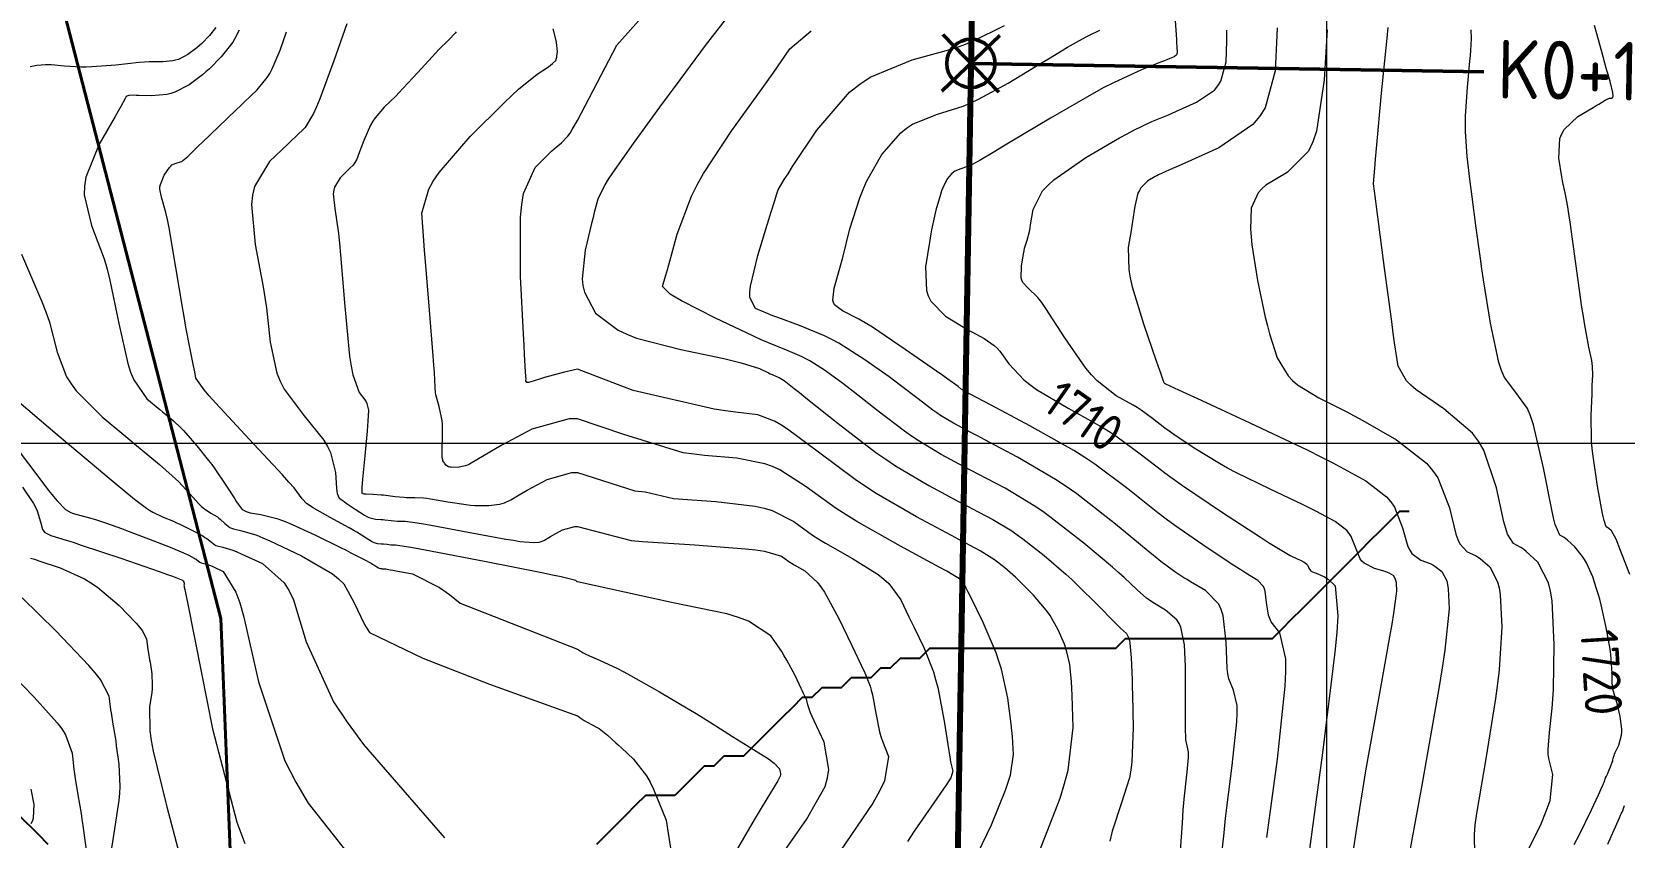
# Model space of a CAD drawing. Header units: millimetres. Extents: x 837475 to 838477, y 1189012 to 1191015.
# Drawn here: x 837944.3 to 838106.9, y 1190773.6 to 1190855.9 of the extents above; entities that cross this region are included whole.
import ezdxf

# ---------------------------------------------------------------- set-up
doc = ezdxf.new("R2010")
doc.units = ezdxf.units.MM
doc.header["$LTSCALE"] = 0.3
doc.linetypes.add('ACAD_ISO03W100', pattern=[30, 12, -18])
for name, color, linetype, lineweight in [('Abscisado 100m', 250, 'Continuous', 50), ('COORD', 253, 'Continuous', 20), ('CORREDORVIA', 94, 'Continuous', 40), ('DRENAJE', 5, 'Continuous', 25), ('VIA_Curvas', 250, 'Continuous', 80)]:
    doc.layers.add(name, color=color, linetype=linetype, lineweight=lineweight)
for name, color, linetype, lineweight, true_color in [('COTAS 10', 7, 'Continuous', 9, 0x6e3e2d), ('COTAS INT', 7, 'Continuous', 5, 0x9fa19f), ('Linea_Tendencia', 7, 'ACAD_ISO03W100', 30, 0xef3939)]:
    doc.layers.add(name, color=color, linetype=linetype, lineweight=lineweight, true_color=true_color)
doc.styles.get("Standard").update_dxf_attribs({"font": 'isocp2.shx', "bigfont": '@extfont2.shx'})

msp = doc.modelspace()

# ---------------------------------------------------------------- linework, layer by layer
at = {"layer": 'Abscisado 100m'}
for p, q in [((838037.22, 1190849.81, 1705.28), (838043.13, 1190855.52, 1705.28)), ((838037.32, 1190855.62, 1705.28), (838043.03, 1190849.71, 1705.28)), ((838040.17, 1190852.66, 1705.28), (838092.54, 1190851.79, 1705.28))]:
    msp.add_line(p, q, dxfattribs=at)
msp.add_circle((838040.17, 1190852.66, 1705.28), 2.47, dxfattribs=at)
at = {"layer": 'COORD'}
for p, q in [((838076.51, 1189013.87), (838076.51, 1191013.87)), ((837476.51, 1190813.87), (838476.51, 1190813.87))]:
    msp.add_line(p, q, dxfattribs=at)
at = {"layer": 'CORREDORVIA'}
msp.add_lwpolyline([(838157.03, 1190996.19), (838237.17, 1190821.34), (838237, 1190602.88), (838240.03, 1190437.2), (838223.54, 1190366.27), (838184.2, 1189898.28), (837734.3, 1190149.15), (837849.08, 1189569.7), (837751.16, 1189231.38), (837593.19, 1189234.4), (837695.48, 1189679.23), (837660.57, 1189835.36), (837597.74, 1190012.46), (837490.67, 1190492.6), (837964.3, 1190234.41), (838010.16, 1190346.41), (837974.61, 1190516.88), (837969.42, 1190653.33), (837963.57, 1190795.98), (837910.68, 1191000.96)], close=True, dxfattribs=at)
at = {"layer": 'COTAS 10'}
for points in [[(838046.94, 1190771.58), (838049.3, 1190777.62), (838049.74, 1190779.1), (838050.09, 1190780.49), (838050.61, 1190784.82), (838050.51, 1190788.1), (838050.48, 1190788.84), (838050.44, 1190789.5), (838050.27, 1190791.25), (838049.98, 1190792.57), (838049.86, 1190792.95), (838049.72, 1190793.33), (838049.09, 1190794.79), (838048.25, 1190796.26), (838047.98, 1190796.65), (838047.7, 1190797.03), (838046.56, 1190798.36), (838045.35, 1190799.57), (838045.03, 1190799.87), (838044.71, 1190800.17), (838043.62, 1190801.13), (838042.59, 1190801.94), (838042.32, 1190802.13), (838042.05, 1190802.31), (838041.13, 1190802.86), (838039.59, 1190803.68), (838038.94, 1190804.03), (838038.18, 1190804.43), (838034.61, 1190806.34), (838030.51, 1190808.72), (838029.41, 1190809.43), (838028.34, 1190810.15), (838024.61, 1190812.94), (838021.46, 1190815.29), (838020.76, 1190815.75), (838020.12, 1190816.12), (838018.42, 1190816.75), (838016.14, 1190817.02), (838015.13, 1190817.16), (838013.97, 1190817.33), (838005.68, 1190819.26), (838000, 1190821.43), (837998.68, 1190821.12), (837997.01, 1190820.67), (837996.64, 1190820.56), (837996.32, 1190820.47), (837995.47, 1190820.19), (837995, 1190820.07), (837994.91, 1190820.06), (837994.84, 1190820.07), (837994.74, 1190820.22), (837994.75, 1190820.5), (837994.74, 1190820.59), (837994.74, 1190820.7), (837994.71, 1190821.14), (837994.6, 1190822.93), (837994.55, 1190823.89), (837994.48, 1190825.05), (837994.17, 1190830.88), (837994.17, 1190836.94), (837994.31, 1190838.23), (837994.5, 1190839.36), (837995.69, 1190842.04), (837997.05, 1190843.4), (837997.36, 1190843.69), (837997.63, 1190843.94), (837998.38, 1190844.55), (837999.03, 1190845.24), (837999.24, 1190845.54), (837999.47, 1190845.9), (838000, 1190846.84), (838004.03, 1190854.51), (838007.4, 1190858.28)], [(838061.02, 1190857.02), (838061.16, 1190855.1), (838061.18, 1190854.71), (838061.2, 1190854.39), (838061.23, 1190853.74), (838061.17, 1190853.54), (838061.14, 1190853.49), (838061.1, 1190853.45), (838060.91, 1190853.32), (838060.26, 1190853.05), (838059.94, 1190852.92), (838059.54, 1190852.77), (838057.59, 1190852), (838054.73, 1190850.68), (838053.75, 1190850.18), (838052.71, 1190849.61), (838048.29, 1190847.06), (838044.18, 1190844.6), (838043.33, 1190844.09), (838042.6, 1190843.66), (838041, 1190842.7), (838040.24, 1190842.28), (838040.04, 1190842.19), (838039.84, 1190842.11), (838039.15, 1190841.89), (838038.53, 1190841.64), (838038.38, 1190841.53), (838038.23, 1190841.41), (838037.74, 1190840.85), (838037.29, 1190839.95), (838037.17, 1190839.63), (838037.05, 1190839.26), (838036.6, 1190837.66), (838036.16, 1190835.65), (838036.05, 1190835.04), (838035.93, 1190834.4), (838035.54, 1190831.88), (838035.63, 1190829.47), (838035.81, 1190828.9), (838036.07, 1190828.38), (838037.59, 1190826.84), (838039.4, 1190825.72), (838039.84, 1190825.46), (838040.25, 1190825.23), (838041.51, 1190824.55), (838042.56, 1190823.83), (838042.84, 1190823.57), (838043.12, 1190823.27), (838044.06, 1190821.98), (838044.08, 1190821.94), (838045.57, 1190820.33), (838046.18, 1190819.85), (838046.88, 1190819.36), (838050.09, 1190817.46), (838053.52, 1190815.53), (838054.35, 1190815.02), (838055.12, 1190814.52), (838057.46, 1190812.79), (838059.64, 1190811.1), (838059.96, 1190810.85), (838060.83, 1190810.22), (838061.78, 1190809.55), (838065.87, 1190806.78), (838069.73, 1190804.26), (838070.54, 1190803.74), (838071.23, 1190803.31), (838072.78, 1190802.41), (838073.5, 1190802.07), (838073.66, 1190801.99), (838073.81, 1190801.92), (838074.21, 1190801.7), (838074.47, 1190801.5), (838074.52, 1190801.44), (838074.57, 1190801.37), (838074.67, 1190801.11), (838074.84, 1190800.85), (838074.93, 1190800.79), (838075.04, 1190800.73), (838075.58, 1190800.53), (838076.26, 1190800.23), (838076.45, 1190800.11), (838076.65, 1190799.97), (838077.37, 1190799.31), (838077.62, 1190796.22), (838077.52, 1190794.55), (838077.34, 1190792.52), (838076.07, 1190782.24), (838074.63, 1190771.65)], [(837965.45, 1190856.05), (837964.99, 1190855.12), (837964.8, 1190854.83), (837964.59, 1190854.52), (837963.62, 1190853.32), (837962.42, 1190852.09), (837962.07, 1190851.78), (837961.71, 1190851.48), (837960.34, 1190850.46), (837958.89, 1190849.71), (837958.48, 1190849.57), (837958.06, 1190849.47), (837956.52, 1190849.33), (837955.21, 1190849.39), (837954.94, 1190849.39), (837954.71, 1190849.4), (837954.21, 1190849.39), (837954, 1190849.32), (837953.95, 1190849.29), (837953.91, 1190849.26), (837953.82, 1190849.08), (837953.38, 1190848.24), (837953.12, 1190847.78), (837952.8, 1190847.22), (837951.16, 1190844.41), (837949.81, 1190841.03), (837949.67, 1190840.12), (837949.64, 1190839.23), (837950.38, 1190836.09), (837951.67, 1190832.69), (837951.98, 1190831.64), (837952.27, 1190830.52), (837953.17, 1190826.09), (837954.08, 1190822.01), (837954.38, 1190821.12), (837954.7, 1190820.35), (837956.04, 1190818.41), (837957.36, 1190817.31), (837957.66, 1190817.05), (837957.94, 1190816.82), (837958.75, 1190816.15), (837959.51, 1190815.44), (837959.76, 1190815.18), (837960.03, 1190814.89), (837961.14, 1190813.61), (837962.34, 1190812.11), (837962.66, 1190811.68), (837962.98, 1190811.24), (837964.09, 1190809.59), (837965.01, 1190808.18), (837965.2, 1190807.89), (837965.36, 1190807.65), (837965.75, 1190807.11), (837966.17, 1190806.88), (837966.37, 1190806.82), (837966.59, 1190806.77), (837967.68, 1190806.59), (837969.32, 1190806.17), (837969.89, 1190805.96), (837970.51, 1190805.72), (837973.19, 1190804.5), (837975.79, 1190803.22), (837976.37, 1190802.93), (837976.87, 1190802.68), (837978.17, 1190802.01), (837978.92, 1190801.6), (837979.07, 1190801.51), (837979.21, 1190801.43), (837979.53, 1190801.24), (837979.7, 1190801.13), (837979.74, 1190801.11), (837979.77, 1190801.09), (837979.89, 1190801.06), (837979.99, 1190801.06), (837980.03, 1190801.05), (837980.06, 1190801.05), (837980.17, 1190801.04), (837980.28, 1190801.02), (837980.31, 1190801.02), (837980.34, 1190801.02), (837980.42, 1190801.02), (837980.88, 1190800.95), (837981.15, 1190800.9), (837981.48, 1190800.84), (837983.16, 1190800.51), (837985.92, 1190799.13), (837986.92, 1190798.4), (837988.03, 1190797.52), (838000, 1190792.82), (838000.27, 1190792.65), (838000.58, 1190792.47), (838000.91, 1190792.3), (838002.26, 1190791.7), (838004.09, 1190790.85), (838004.73, 1190790.52), (838005.42, 1190790.15), (838008.39, 1190788.47), (838011.3, 1190786.75), (838011.96, 1190786.36), (838012.55, 1190786), (838014.14, 1190784.99), (838015.44, 1190784.15), (838015.84, 1190783.9), (838016.27, 1190783.63), (838017.98, 1190782.6), (838019.51, 1190781.62), (838019.82, 1190781.4), (838020.08, 1190781.19), (838020.62, 1190780.6), (838020.73, 1190780.13), (838020.72, 1190780), (838020.7, 1190779.86), (838020.45, 1190779.39), (838019.33, 1190777.56), (838018.75, 1190776.58), (838018.05, 1190775.39), (838014.55, 1190769.39)], [(838101.77, 1190772.88), (838102.27, 1190773.84), (838103.55, 1190776.42), (838104.24, 1190777.95), (838104.38, 1190778.25), (838104.49, 1190778.5), (838104.69, 1190778.95), (838104.74, 1190779.06), (838104.75, 1190779.08), (838104.76, 1190779.11), (838104.79, 1190779.18), (838104.83, 1190779.26), (838104.84, 1190779.29), (838104.85, 1190779.32), (838104.89, 1190779.44), (838104.94, 1190779.58), (838104.96, 1190779.63), (838104.98, 1190779.68), (838105.07, 1190779.87), (838105.19, 1190780.14), (838105.23, 1190780.24), (838105.28, 1190780.35), (838105.48, 1190780.83), (838105.66, 1190781.3), (838105.7, 1190781.4), (838105.73, 1190781.49), (838105.76, 1190781.7), (838105.84, 1190781.98), (838105.9, 1190782.11), (838105.96, 1190782.27), (838106.31, 1190783.03), (838106.6, 1190784.04), (838106.63, 1190784.35), (838106.63, 1190784.67), (838106.47, 1190785.95), (838106.19, 1190787.13), (838106.12, 1190787.4), (838106.05, 1190787.64), (838105.84, 1190788.28), (838105.69, 1190788.89), (838105.67, 1190789.11), (838105.65, 1190789.35), (838105.64, 1190790.39), (838105.56, 1190791.82), (838105.51, 1190792.31), (838105.43, 1190792.84), (838105.04, 1190795.06), (838104.52, 1190797.36), (838104.37, 1190797.94), (838104.22, 1190798.49), (838104.02, 1190799.11), (838103.66, 1190800.23), (838103.03, 1190801.65), (838102.83, 1190801.99), (838102.63, 1190802.31), (838101.84, 1190803.28), (838101.09, 1190803.97), (838100.92, 1190804.1), (838100.76, 1190804.22), (838100.31, 1190804.46), (838099.84, 1190805.57), (838099.67, 1190806.24), (838099.48, 1190807.07), (838098.63, 1190811.34), (838097.61, 1190815.75), (838097.31, 1190816.65), (838097, 1190817.42), (838095.81, 1190819.05), (838094.65, 1190820.59), (838094.36, 1190821.29), (838094.09, 1190822.12), (838093.22, 1190826.11), (838092.52, 1190830.56), (838092.35, 1190831.67), (838092.19, 1190832.73), (838091.72, 1190836.11), (838091.34, 1190839.04), (838091.25, 1190839.81), (838091.15, 1190840.56), (838090.85, 1190843.13), (838090.68, 1190845.7), (838090.67, 1190846.47), (838090.68, 1190847.25), (838090.87, 1190850.23), (838091.12, 1190852.89), (838091.17, 1190853.47), (838091.21, 1190853.97), (838091.29, 1190855.21), (838091.25, 1190856.09)], [(837944.17, 1190802.13), (837944.55, 1190802.01), (837945, 1190801.86), (837947.17, 1190801.13), (837949.67, 1190800), (837950.33, 1190799.61), (837950.98, 1190799.17), (837953.21, 1190797.3), (837954.94, 1190795.48), (837955.27, 1190795.09), (837955.55, 1190794.74), (837956.01, 1190793.88), (837956.07, 1190793.31), (837956.09, 1190793.15), (837956.11, 1190792.99), (837956.21, 1190792.41), (837956.32, 1190791.73), (837956.36, 1190791.5), (837956.39, 1190791.27), (837956.53, 1190790.3), (837956.58, 1190789.15), (837956.56, 1190788.79), (837956.53, 1190788.41), (837956.29, 1190786.93), (837956.34, 1190784.49), (837956.48, 1190783.51), (837956.69, 1190782.4), (837957.93, 1190777.29), (837958.08, 1190776.74), (837959.34, 1190771.96)]]:
    msp.add_lwpolyline(points, dxfattribs=at)
at = {"layer": 'COTAS INT'}
for points in [[(838015.78, 1190858.04), (838013.03, 1190854.49), (838009.98, 1190850.33), (838009.17, 1190849.24), (838008.39, 1190848.17), (838005.7, 1190844.49), (838003.58, 1190841.48), (838003.15, 1190840.82), (838002.79, 1190840.25), (838002.08, 1190838.8), (838001.72, 1190837.43), (838001.59, 1190836.9), (838001.44, 1190836.3), (838000.78, 1190833.58), (838000.48, 1190830.67), (838000.56, 1190829.96), (838000.71, 1190829.28), (838001.84, 1190827.13), (838004.14, 1190825.41), (838005.03, 1190824.99), (838006.03, 1190824.6), (838010.54, 1190823.42), (838014.96, 1190822.51), (838015.89, 1190822.29), (838016.7, 1190822.09), (838018.58, 1190821.48), (838019.49, 1190821.04), (838019.69, 1190820.95), (838019.87, 1190820.87), (838020.31, 1190820.69), (838020.61, 1190820.56), (838020.7, 1190820.52), (838020.78, 1190820.48), (838021.09, 1190820.28), (838022.13, 1190819.47), (838022.68, 1190819.04), (838023.33, 1190818.51), (838026.62, 1190815.87), (838030.48, 1190812.93), (838031.49, 1190812.22), (838032.48, 1190811.55), (838035.87, 1190809.53), (838038.84, 1190807.95), (838039.57, 1190807.56), (838040.25, 1190807.19), (838042.4, 1190806.06), (838044.35, 1190804.9), (838044.91, 1190804.51), (838045.49, 1190804.1), (838047.66, 1190802.4), (838049.86, 1190800.48), (838050.46, 1190799.93), (838051.05, 1190799.37), (838053.13, 1190797.31), (838054.82, 1190795.59), (838055.16, 1190795.25), (838055.45, 1190794.96), (838056.07, 1190794.44), (838056.3, 1190793.97), (838056.35, 1190793.73), (838056.4, 1190793.43), (838056.53, 1190791.93), (838056.62, 1190789.73), (838056.64, 1190788.98), (838056.66, 1190788.18), (838056.74, 1190784.8), (838056.61, 1190781.34), (838056.5, 1190780.49), (838056.35, 1190779.68), (838055.56, 1190777.14), (838054.6, 1190774.24), (838054.34, 1190773.21)], [(837963.09, 1190856.31), (837962.44, 1190855.5), (837961.63, 1190854.68), (837961.4, 1190854.47), (837961.15, 1190854.26), (837960.23, 1190853.58), (837959.25, 1190853.07), (837958.97, 1190852.98), (837958.7, 1190852.91), (837957.66, 1190852.82), (837956.28, 1190852.8), (837955.79, 1190852.77), (837955.24, 1190852.73), (837952.87, 1190852.49), (837950.42, 1190852.29), (837949.83, 1190852.26), (837949.28, 1190852.26), (837947.61, 1190852.36), (837946.31, 1190852.5), (837946, 1190852.51), (837945.7, 1190852.51), (837944.79, 1190852.45), (837944.12, 1190852.32)], [(837976.45, 1190856.68), (837975.12, 1190852.9), (837973.7, 1190849.02), (837973.37, 1190848.22), (837973.06, 1190847.54), (837972.19, 1190846.1), (837971.22, 1190845.17), (837970.85, 1190844.82), (837970.43, 1190844.42), (837968.57, 1190842.63), (837967.04, 1190840.08), (837966.83, 1190839.2), (837966.72, 1190838.24), (837967.08, 1190834.17), (837967.92, 1190829.85), (837968.09, 1190828.75), (837968.25, 1190827.68), (837968.63, 1190824.17), (837969.31, 1190821.03), (837969.65, 1190820.21), (837970.06, 1190819.4), (837972.1, 1190816.66), (837974.1, 1190814.18), (837974.48, 1190813.54), (837974.8, 1190812.92), (837975.31, 1190810.86), (837975.39, 1190809.29), (837975.42, 1190808.98), (837975.46, 1190808.72), (837975.66, 1190808.24), (837976.05, 1190808), (837976.21, 1190807.88), (837976.4, 1190807.75), (837977.29, 1190807.12), (837978.24, 1190806.5), (837978.48, 1190806.39), (837978.7, 1190806.29), (837979.37, 1190806.12), (837979.97, 1190806.09), (837980.14, 1190806.07), (837980.32, 1190806.05), (837980.99, 1190805.97), (837981.62, 1190805.9), (837981.78, 1190805.89), (837981.93, 1190805.89), (837982.41, 1190805.9), (837983.65, 1190805.75), (837984.29, 1190805.64), (837985.05, 1190805.51), (837988.84, 1190804.79), (837992.68, 1190804.08), (837993.46, 1190803.95), (837994.12, 1190803.84), (837995.53, 1190803.71), (837996.08, 1190803.77), (837996.2, 1190803.8), (837996.32, 1190803.83), (837996.64, 1190803.98), (837997.07, 1190804.25), (837997.25, 1190804.35), (837997.47, 1190804.47), (837998.48, 1190805.01), (837999.72, 1190805.36), (838000, 1190805.36), (838005.48, 1190803.93), (838006.63, 1190803.84), (838011.98, 1190803.49), (838017.16, 1190803.08), (838018.2, 1190802.96), (838019.08, 1190802.83), (838020.83, 1190802.33), (838021.59, 1190801.78), (838021.84, 1190801.62), (838022.11, 1190801.46), (838023.22, 1190800.83), (838024.49, 1190799.69), (838024.86, 1190799.2), (838025.24, 1190798.64), (838026.69, 1190795.97), (838028.01, 1190793.2), (838028.31, 1190792.56), (838028.58, 1190791.99), (838029.35, 1190790.42), (838029.87, 1190789.06), (838030, 1190788.63), (838030.12, 1190788.17), (838030.48, 1190786.31), (838030.85, 1190784.39), (838030.99, 1190783.9), (838031.13, 1190783.43), (838031.75, 1190781.86), (838031.34, 1190779.38), (838030.84, 1190778.33), (838030.16, 1190777.12), (838026.32, 1190771.45)], [(838040.38, 1190770.93), (838042.29, 1190774.9), (838043.72, 1190778.43), (838043.99, 1190779.24), (838044.2, 1190779.98), (838044.53, 1190782.06), (838044.42, 1190783.92), (838044.36, 1190784.53), (838044.29, 1190785.18), (838043.94, 1190787.83), (838043.29, 1190790.79), (838043.03, 1190791.62), (838042.74, 1190792.47), (838041.41, 1190795.57), (838040.15, 1190798.14), (838039.9, 1190798.64), (838039.7, 1190799.05), (838039.34, 1190799.8), (838038.31, 1190800.44), (838037.7, 1190800.79), (838036.93, 1190801.21), (838032.97, 1190803.35), (838028.51, 1190805.87), (838027.43, 1190806.54), (838026.42, 1190807.19), (838023.35, 1190809.4), (838020.67, 1190811.14), (838019.91, 1190811.49), (838019.14, 1190811.77), (838016.28, 1190812.33), (838012.97, 1190812.62), (838011.92, 1190812.75), (838010.8, 1190812.89), (838004.72, 1190814.74), (838000, 1190816.35), (837999.15, 1190816.36), (837995.35, 1190815.3), (837992.27, 1190813.65), (837991.62, 1190813.28), (837991.06, 1190812.96), (837989.74, 1190812.16), (837988.98, 1190811.72), (837988.77, 1190811.63), (837988.55, 1190811.55), (837987.77, 1190811.4), (837987.1, 1190811.41), (837986.96, 1190811.43), (837986.84, 1190811.46), (837986.56, 1190811.64), (837986.42, 1190811.84), (837986.4, 1190811.88), (837986.37, 1190811.91), (837986.31, 1190811.98), (837986.27, 1190812.07), (837986.26, 1190812.11), (837986.24, 1190812.17), (837986.2, 1190812.42), (837986.18, 1190812.94), (837986.18, 1190813.15), (837986.18, 1190813.39), (837986.23, 1190814.53), (837986.21, 1190815.82), (837986.18, 1190816.16), (837986.13, 1190816.49), (837985.87, 1190817.61), (837985.6, 1190818.57), (837985.55, 1190818.79), (837985.51, 1190819), (837985.47, 1190819.59), (837985.4, 1190821.08), (837985.34, 1190821.85), (837985.27, 1190822.78), (837984.88, 1190827.44), (837984.47, 1190832.42), (837984.38, 1190833.55), (837984.3, 1190834.57), (837984.12, 1190837.35), (837984.81, 1190839.81), (837985.28, 1190840.63), (837985.88, 1190841.51), (837989.05, 1190845.18), (837992.51, 1190848.63), (837993.29, 1190849.36), (837993.99, 1190850.01), (837995.89, 1190851.54), (837997.03, 1190852.32), (837997.25, 1190852.49), (837997.44, 1190852.63), (837997.79, 1190852.95), (837997.87, 1190853.2), (837997.89, 1190853.29), (837997.9, 1190853.39), (837997.95, 1190853.83), (837997.9, 1190854.5), (837997.86, 1190854.74), (837997.81, 1190855.01), (837997.52, 1190856.2)], [(838065.87, 1190772.55), (838066.02, 1190774.06), (838066.18, 1190775.56), (838066.85, 1190780.96), (838067.33, 1190785.4), (838067.36, 1190786.31), (838067.36, 1190787.07), (838066.99, 1190788.66), (838066.49, 1190789.81), (838066.39, 1190790.3), (838066.32, 1190790.87), (838066.23, 1190793.54), (838065.94, 1190796.28), (838065.73, 1190796.89), (838065.48, 1190797.43), (838064.12, 1190798.83), (838062.6, 1190799.72), (838062.25, 1190799.93), (838061.92, 1190800.13), (838060.98, 1190800.73), (838059.58, 1190801.78), (838058.98, 1190802.27), (838058.27, 1190802.84), (838054.93, 1190805.61), (838050.98, 1190808.68), (838049.89, 1190809.44), (838048.81, 1190810.17), (838044.93, 1190812.45), (838041.58, 1190814.22), (838040.83, 1190814.62), (838040.16, 1190814.97), (838038.39, 1190815.91), (838037.07, 1190816.7), (838036.68, 1190816.96), (838036.28, 1190817.24), (838034.78, 1190818.39), (838032.99, 1190819.77), (838032.42, 1190820.2), (838031.81, 1190820.64), (838029.34, 1190822.39), (838026.68, 1190824.07), (838025.96, 1190824.47), (838025.24, 1190824.83), (838022.68, 1190825.9), (838020.46, 1190826.7), (838019.95, 1190826.89), (838019.48, 1190827.07), (838018.19, 1190827.63), (838017.61, 1190828.75), (838017.61, 1190829.29), (838017.66, 1190829.92), (838018.4, 1190833.03), (838019.38, 1190836.18), (838019.58, 1190836.83), (838019.76, 1190837.39), (838020.15, 1190838.65), (838020.33, 1190839.22), (838020.36, 1190839.34), (838020.4, 1190839.45), (838020.48, 1190839.74), (838021.11, 1190840.8), (838021.5, 1190841.39), (838021.97, 1190842.12), (838024.44, 1190845.83), (838027.79, 1190849.71), (838028.83, 1190850.54), (838029.9, 1190851.26), (838034.17, 1190853.01), (838038.39, 1190854.19), (838039.44, 1190854.56), (838040.43, 1190854.96), (838043.59, 1190856.53)], [(838071.45, 1190856.3), (838071.42, 1190855.52), (838071.24, 1190851.9), (838070.21, 1190848.12), (838069.65, 1190847.23), (838068.97, 1190846.41), (838065.5, 1190844.04), (838062.03, 1190842.48), (838061.34, 1190842.17), (838060.77, 1190841.92), (838059.71, 1190841.45), (838059.31, 1190841.26), (838059.16, 1190841.18), (838058.99, 1190841.09), (838058.25, 1190840.65), (838057.52, 1190839.95), (838057.37, 1190839.68), (838057.23, 1190839.39), (838056.9, 1190838.07), (838056.67, 1190836.5), (838056.6, 1190836.05), (838056.53, 1190835.59), (838056.24, 1190833.86), (838056.3, 1190831.57), (838056.44, 1190830.75), (838056.64, 1190829.85), (838057.82, 1190825.95), (838059.06, 1190822.38), (838059.3, 1190821.69), (838059.5, 1190821.14), (838059.81, 1190820.23), (838059.83, 1190820.17), (838059.84, 1190820.15), (838059.85, 1190820.14), (838059.88, 1190820.08), (838059.91, 1190820.03), (838059.92, 1190820.02), (838059.93, 1190820.01), (838059.95, 1190819.99), (838059.97, 1190819.98), (838059.97, 1190819.98), (838059.98, 1190819.97), (838059.99, 1190819.96), (838060, 1190819.95), (838060, 1190819.95), (838060.01, 1190819.95), (838060.03, 1190819.93), (838061.37, 1190819.31), (838062.2, 1190818.93), (838063.24, 1190818.45), (838068.66, 1190815.94), (838074.57, 1190813.15), (838075.91, 1190812.48), (838077.13, 1190811.87), (838080.49, 1190810.04), (838082.61, 1190808.39), (838083.05, 1190807.87), (838083.42, 1190807.34), (838084.25, 1190805.21), (838084.79, 1190803.31), (838084.99, 1190802.93), (838085.2, 1190802.6), (838086.12, 1190801.92), (838087.08, 1190801.57), (838087.32, 1190801.45), (838087.54, 1190801.32), (838088.25, 1190800.78), (838088.75, 1190799.82), (838088.84, 1190799.43), (838088.91, 1190798.99), (838089.01, 1190796.94), (838088.57, 1190792.73), (838088.3, 1190790.92), (838087.96, 1190788.83), (838086.2, 1190778.95), (838084.48, 1190769.49)], [(838095.42, 1190769.01), (838098.4, 1190775), (838098.92, 1190776.27), (838099.31, 1190777.39), (838099.58, 1190780.04), (838099.17, 1190781.66), (838099.12, 1190782.12), (838099.1, 1190782.59), (838099.25, 1190784.33), (838099.53, 1190786.79), (838099.59, 1190787.71), (838099.64, 1190788.74), (838099.74, 1190793.3), (838099.52, 1190797.78), (838099.36, 1190798.75), (838099.16, 1190799.6), (838098.07, 1190801.71), (838096.86, 1190802.81), (838096.58, 1190803.03), (838096.32, 1190803.22), (838095.58, 1190803.61), (838094.96, 1190804.58), (838094.78, 1190805.14), (838094.58, 1190805.82), (838093.84, 1190809.3), (838092.54, 1190813.15), (838091.99, 1190814.06), (838091.37, 1190814.9), (838088.45, 1190817.39), (838085.64, 1190819.3), (838085.09, 1190819.78), (838084.63, 1190820.25), (838083.78, 1190821.75), (838083.43, 1190824.11), (838083.29, 1190825.12), (838083.14, 1190826.28), (838082.41, 1190831.75), (838081.73, 1190837), (838081.59, 1190838.03), (838081.48, 1190838.87), (838081.29, 1190840.37), (838081.4, 1190841.97), (838081.47, 1190842.87), (838081.57, 1190843.97), (838082.11, 1190849.6), (838082.66, 1190855.23), (838082.77, 1190856.32)], [(838107.45, 1190800.47), (838106.44, 1190803.09), (838106.23, 1190803.61), (838106.04, 1190804.05), (838105.57, 1190804.9), (838105.31, 1190805.14), (838105.26, 1190805.18), (838105.2, 1190805.22), (838105.05, 1190805.31), (838104.83, 1190805.96), (838104.74, 1190806.37), (838104.64, 1190806.87), (838104.14, 1190809.47), (838103.69, 1190812.54), (838103.61, 1190813.34), (838103.55, 1190814.12), (838103.5, 1190816.74), (838103.59, 1190818.87), (838103.61, 1190819.33), (838103.62, 1190819.75), (838103.68, 1190820.82), (838103.65, 1190821.7), (838103.61, 1190822), (838103.56, 1190822.32), (838103.28, 1190823.69), (838102.85, 1190825.93), (838102.71, 1190826.8), (838102.56, 1190827.77), (838101.95, 1190832.21), (838101.36, 1190836.45), (838101.23, 1190837.3), (838101.12, 1190838.02), (838100.85, 1190839.45), (838100.64, 1190840.32), (838100.57, 1190840.67), (838100.5, 1190841.08), (838100.21, 1190842.98), (838100.31, 1190844.99), (838100.49, 1190845.46), (838100.73, 1190845.91), (838102.15, 1190847.22), (838103.7, 1190848.14), (838104.02, 1190848.34), (838104.3, 1190848.5), (838104.92, 1190848.89), (838105.22, 1190849.05), (838105.3, 1190849.08), (838105.37, 1190849.1), (838105.58, 1190849.12), (838105.71, 1190849.19), (838105.73, 1190849.24), (838105.74, 1190849.31), (838105.71, 1190849.68), (838105.62, 1190850.14), (838105.59, 1190850.26), (838105.56, 1190850.38), (838105.44, 1190850.8), (838105.23, 1190851.52), (838105.15, 1190851.82), (838105.05, 1190852.18), (838104.58, 1190853.84), (838103.84, 1190856.51)], [(838020.77, 1190771.7), (838023.39, 1190775.42), (838025.28, 1190778.81), (838025.53, 1190779.69), (838025.66, 1190780.53), (838025.18, 1190783.34), (838024.16, 1190785.51), (838023.96, 1190785.96), (838023.8, 1190786.33), (838023.51, 1190787.13), (838023.45, 1190787.45), (838023.43, 1190787.53), (838023.41, 1190787.61), (838023.32, 1190787.84), (838023.09, 1190788.32), (838022.98, 1190788.54), (838022.85, 1190788.81), (838022.23, 1190790.13), (838021.39, 1190791.71), (838021.12, 1190792.16), (838020.85, 1190792.6), (838019.74, 1190794.19), (838017.46, 1190795.69), (838016.44, 1190796.07), (838015.26, 1190796.43), (838009.61, 1190797.59), (838000, 1190799.7), (837999.97, 1190799.72), (837999.83, 1190799.83), (837998.34, 1190800.21), (837997.46, 1190800.39), (837996.36, 1190800.62), (837990.69, 1190801.74), (837985, 1190802.84), (837983.89, 1190803.04), (837982.99, 1190803.21), (837981.41, 1190803.46), (837981.13, 1190803.46), (837981.04, 1190803.46), (837980.95, 1190803.47), (837980.58, 1190803.51), (837980.19, 1190803.55), (837980.08, 1190803.56), (837979.98, 1190803.57), (837979.63, 1190803.59), (837979.23, 1190803.69), (837979.11, 1190803.75), (837978.97, 1190803.82), (837978.41, 1190804.18), (837977.48, 1190804.77), (837977.11, 1190804.99), (837976.69, 1190805.23), (837974.76, 1190806.28), (837972.96, 1190807.3), (837972.62, 1190807.53), (837972.34, 1190807.72), (837971.9, 1190808.19), (837971.06, 1190809.3), (837970.54, 1190809.9), (837969.89, 1190810.62), (837966.48, 1190814.28), (837963.06, 1190817.96), (837962.41, 1190818.7), (837961.88, 1190819.31), (837961.03, 1190820.5), (837960.93, 1190821.16), (837960.88, 1190821.45), (837960.81, 1190821.77), (837960.49, 1190823.31), (837960.03, 1190825.72), (837959.87, 1190826.59), (837959.7, 1190827.56), (837959, 1190831.81), (837958.3, 1190835.86), (837958.13, 1190836.7), (837957.98, 1190837.42), (837957.53, 1190839), (837957.35, 1190839.82), (837957.37, 1190840.06), (837957.41, 1190840.3), (837957.79, 1190841.23), (837958.33, 1190842.01), (837958.47, 1190842.16), (837958.6, 1190842.28), (837959.04, 1190842.48), (837959.47, 1190842.59), (837959.59, 1190842.65), (837959.72, 1190842.73), (837960.21, 1190843.14), (837961.01, 1190843.92), (837961.32, 1190844.23), (837961.69, 1190844.58), (837963.35, 1190846.18), (837965.14, 1190847.9), (837965.58, 1190848.32), (837966, 1190848.72), (837967.28, 1190849.94), (837968.33, 1190851.22), (837968.59, 1190851.64), (837968.84, 1190852.09), (837969.65, 1190854), (837970.29, 1190855.88)], [(837987.62, 1190855.89), (837987.5, 1190855.73), (837986.84, 1190855.04), (837985.85, 1190854.06), (837985.52, 1190853.71), (837985.17, 1190853.34), (837983.7, 1190851.73), (837982.18, 1190850.08), (837981.8, 1190849.69), (837981.44, 1190849.32), (837980.28, 1190848.2), (837979.33, 1190847.1), (837979.09, 1190846.74), (837978.87, 1190846.36), (837978.19, 1190844.78), (837977.66, 1190843.35), (837977.54, 1190843.05), (837977.43, 1190842.8), (837977.1, 1190842.26), (837976.74, 1190841.92), (837976.6, 1190841.79), (837976.45, 1190841.64), (837975.76, 1190840.98), (837975.19, 1190840.03), (837975.11, 1190839.7), (837975.07, 1190839.35), (837975.21, 1190837.83), (837975.59, 1190835.27), (837975.7, 1190834.25), (837975.81, 1190833.1), (837976.24, 1190827.83), (837976.74, 1190822.75), (837976.9, 1190821.72), (837977.06, 1190820.84), (837977.72, 1190819.04), (837978.3, 1190818.3), (837978.41, 1190818.1), (837978.5, 1190817.91), (837978.65, 1190817.23), (837978.6, 1190816.11), (837978.57, 1190815.65), (837978.53, 1190815.11), (837978.29, 1190812.59), (837978.06, 1190810.2), (837978.02, 1190809.74), (837978, 1190809.36), (837977.98, 1190808.75), (837978.19, 1190808.71), (837978.3, 1190808.7), (837978.44, 1190808.69), (837979.11, 1190808.65), (837979.96, 1190808.6), (837980.2, 1190808.58), (837980.45, 1190808.56), (837981.39, 1190808.44), (837982.29, 1190808.34), (837982.51, 1190808.33), (837982.73, 1190808.32), (837983.4, 1190808.33), (837984.28, 1190808.29), (837984.62, 1190808.25), (837985.01, 1190808.2), (837986.75, 1190807.89), (837988.62, 1190807.59), (837989.09, 1190807.54), (837989.53, 1190807.51), (837990.94, 1190807.5), (837992.05, 1190807.65), (837992.31, 1190807.7), (837992.54, 1190807.77), (837993.19, 1190808.07), (837994.06, 1190808.61), (837994.44, 1190808.82), (837994.87, 1190809.06), (837996.91, 1190810.16), (837999.44, 1190810.86), (838000, 1190810.86), (838005.86, 1190809), (838006.92, 1190808.89), (838009.8, 1190808.23), (838014.13, 1190807.91), (838018.15, 1190807.43), (838019.06, 1190807.22), (838019.87, 1190806.98), (838022.09, 1190805.87), (838024.01, 1190804.49), (838024.64, 1190804.08), (838025.31, 1190803.67), (838028.09, 1190802.09), (838030.71, 1190800.45), (838031.28, 1190799.99), (838031.78, 1190799.54), (838033.01, 1190797.88), (838033.85, 1190796.12), (838034.11, 1190795.6), (838034.37, 1190795.06), (838035.38, 1190793), (838036.34, 1190790.52), (838036.57, 1190789.73), (838036.79, 1190788.9), (838037.44, 1190785.49), (838037.91, 1190782.45), (838038.01, 1190781.84), (838038.1, 1190781.34), (838038.32, 1190780.38), (838038.11, 1190779.7), (838037.93, 1190779.38), (838037.69, 1190779), (838036.39, 1190777.14), (838034.37, 1190774.24), (838033.69, 1190773.2)], [(838061.35, 1190769.04), (838061.76, 1190775.07), (838061.86, 1190776.38), (838061.95, 1190777.52), (838062.24, 1190780.31), (838062.39, 1190781.76), (838062.4, 1190782.06), (838062.4, 1190782.31), (838062.28, 1190782.83), (838062.12, 1190783.58), (838062.1, 1190783.98), (838062.08, 1190784.47), (838062.07, 1190786.89), (838062.08, 1190789.68), (838062.08, 1190790.39), (838062.07, 1190791.06), (838061.99, 1190793.28), (838061.62, 1190795.07), (838061.43, 1190795.47), (838061.2, 1190795.84), (838060.04, 1190796.83), (838058.74, 1190797.59), (838058.42, 1190797.82), (838058.11, 1190798.04), (838057.16, 1190798.89), (838055.81, 1190800.15), (838055.26, 1190800.64), (838054.63, 1190801.19), (838051.7, 1190803.66), (838048.38, 1190806.26), (838047.5, 1190806.89), (838046.64, 1190807.48), (838043.66, 1190809.26), (838040.92, 1190810.71), (838040.2, 1190811.09), (838039.5, 1190811.46), (838037.13, 1190812.72), (838034.77, 1190814.13), (838034.09, 1190814.59), (838033.38, 1190815.08), (838030.7, 1190817.13), (838028.16, 1190819.14), (838027.55, 1190819.62), (838026.97, 1190820.05), (838025.22, 1190821.34), (838023.73, 1190822.27), (838023.33, 1190822.49), (838022.93, 1190822.7), (838021.5, 1190823.3), (838019.51, 1190824.1), (838018.75, 1190824.44), (838017.91, 1190824.82), (838014.11, 1190826.62), (838010.62, 1190828.4), (838009.96, 1190828.78), (838009.45, 1190829.1), (838008.69, 1190829.86), (838009, 1190830.93), (838009.15, 1190831.46), (838009.32, 1190832.09), (838010.18, 1190835.2), (838011.66, 1190839.11), (838012.23, 1190840.25), (838012.87, 1190841.41), (838015.75, 1190845.81), (838018.69, 1190849.85), (838019.36, 1190850.79), (838019.97, 1190851.65), (838021.68, 1190854.13), (838023.85, 1190855.97)], [(838070.4, 1190773.6), (838071.46, 1190781.6), (838072.26, 1190789.04), (838072.32, 1190790.55), (838072.31, 1190791.83), (838071.7, 1190794.49), (838070.84, 1190795.64), (838070.68, 1190795.98), (838070.55, 1190796.32), (838070.36, 1190797.61), (838070.23, 1190798.75), (838070.15, 1190799.01), (838070.04, 1190799.24), (838069.47, 1190799.83), (838068.24, 1190800.59), (838067.72, 1190800.93), (838067.11, 1190801.32), (838064.28, 1190803.18), (838061, 1190805.46), (838060.12, 1190806.1), (838059.25, 1190806.76), (838056.19, 1190809.2), (838052.84, 1190811.71), (838051.79, 1190812.41), (838050.68, 1190813.11), (838046.19, 1190815.65), (838042.24, 1190817.74), (838041.46, 1190818.15), (838040.82, 1190818.49), (838039.65, 1190819.11), (838039.36, 1190819.28), (838039.27, 1190819.34), (838039.19, 1190819.4), (838038.86, 1190819.65), (838037.82, 1190820.4), (838037.29, 1190820.77), (838036.65, 1190821.22), (838033.47, 1190823.45), (838030.12, 1190825.7), (838029.39, 1190826.16), (838028.74, 1190826.55), (838027.07, 1190827.4), (838026.26, 1190827.99), (838026.14, 1190828.22), (838026.07, 1190828.49), (838026.21, 1190829.71), (838026.73, 1190831.51), (838026.9, 1190832.13), (838027.08, 1190832.82), (838027.82, 1190835.76), (838028.82, 1190838.94), (838029.16, 1190839.77), (838029.52, 1190840.59), (838031.09, 1190843.34), (838033.01, 1190845.56), (838033.6, 1190846.03), (838034.22, 1190846.45), (838036.66, 1190847.45), (838039.37, 1190848.3), (838040.15, 1190848.63), (838040.95, 1190848.99), (838043.96, 1190850.62), (838046.77, 1190852.33), (838047.45, 1190852.74), (838048.09, 1190853.13), (838050.05, 1190854.3), (838051.57, 1190855.18), (838051.94, 1190855.38), (838052.29, 1190855.55), (838053.35, 1190856.04)], [(838078.9, 1190770.09), (838079.87, 1190776.55), (838080.18, 1190778.45), (838080.5, 1190780.39), (838081.82, 1190787.75), (838082.96, 1190794.1), (838083.18, 1190795.39), (838083.36, 1190796.49), (838083.65, 1190798.76), (838083.61, 1190799.59), (838083.58, 1190799.77), (838083.54, 1190799.93), (838083.34, 1190800.31), (838082.89, 1190800.58), (838082.69, 1190800.66), (838082.46, 1190800.75), (838081.39, 1190801.08), (838080.32, 1190801.61), (838080.09, 1190801.82), (838079.9, 1190802.06), (838079.46, 1190803.16), (838079, 1190804.35), (838078.79, 1190804.65), (838078.54, 1190804.94), (838077.35, 1190805.87), (838075.47, 1190806.89), (838074.79, 1190807.24), (838074.03, 1190807.61), (838070.72, 1190809.18), (838067.23, 1190810.88), (838066.37, 1190811.33), (838065.55, 1190811.78), (838062.95, 1190813.35), (838060.9, 1190814.75), (838060.42, 1190815.09), (838059.98, 1190815.4), (838058.72, 1190816.38), (838057.55, 1190817.25), (838057.16, 1190817.5), (838056.74, 1190817.75), (838055.02, 1190818.72), (838053.06, 1190820.24), (838052.49, 1190820.84), (838051.92, 1190821.52), (838049.76, 1190824.64), (838047.83, 1190827.63), (838047.4, 1190828.23), (838047.01, 1190828.73), (838046, 1190829.73), (838045.46, 1190830.28), (838045.37, 1190830.5), (838045.31, 1190830.76), (838045.33, 1190831.96), (838045.54, 1190833.22), (838045.6, 1190833.51), (838045.66, 1190833.79), (838045.9, 1190834.61), (838046.14, 1190835.5), (838046.21, 1190835.82), (838046.27, 1190836.18), (838046.52, 1190837.74), (838047.48, 1190839.63), (838048.01, 1190840.19), (838048.65, 1190840.77), (838051.89, 1190843.03), (838055.34, 1190845.04), (838056.11, 1190845.47), (838056.81, 1190845.84), (838058.65, 1190846.73), (838060.16, 1190847.34), (838060.64, 1190847.55), (838061.15, 1190847.76), (838063.21, 1190848.68), (838065.04, 1190849.93), (838065.4, 1190850.36), (838065.69, 1190850.83), (838066.23, 1190852.82), (838066.31, 1190854.95), (838066.31, 1190855.5), (838066.31, 1190856.04)], [(838076.53, 1190856.08), (838076.25, 1190850.98), (838075.45, 1190845.73), (838075.07, 1190844.63), (838074.63, 1190843.68), (838072.46, 1190841.5), (838070.3, 1190840.23), (838069.87, 1190839.84), (838069.51, 1190839.44), (838068.79, 1190837.87), (838068.73, 1190835.72), (838068.79, 1190834.95), (838068.87, 1190834.11), (838069.45, 1190830.47), (838070.23, 1190826.75), (838070.45, 1190825.86), (838070.67, 1190825.04), (838071.45, 1190822.6), (838072.58, 1190820.73), (838073.02, 1190820.27), (838073.51, 1190819.84), (838075.71, 1190818.49), (838078.48, 1190817.12), (838079.32, 1190816.67), (838080.19, 1190816.19), (838083.63, 1190814.22), (838086.68, 1190811.83), (838087.31, 1190811.09), (838087.85, 1190810.32), (838089.05, 1190807.25), (838089.69, 1190804.56), (838089.88, 1190804.03), (838090.08, 1190803.59), (838090.85, 1190802.77), (838091.7, 1190802.4), (838091.95, 1190802.24), (838092.2, 1190802.07), (838093.16, 1190801.24), (838093.95, 1190799.71), (838094.1, 1190799.09), (838094.21, 1190798.39), (838094.38, 1190795.12), (838094.1, 1190790.73), (838093.94, 1190789.32), (838093.74, 1190787.81), (838092.73, 1190781.64), (838091.79, 1190776.04), (838091.64, 1190774.89), (838091.54, 1190773.91), (838091.58, 1190771.84)], [(837943.23, 1190833.18), (837945.28, 1190828.4), (837945.71, 1190827.27), (837946.08, 1190826.23), (837946.88, 1190823.18), (837947.83, 1190820.65), (837948.29, 1190819.94), (837948.83, 1190819.22), (837951.47, 1190816.57), (837954.3, 1190814.2), (837954.96, 1190813.64), (837955.57, 1190813.14), (837957.31, 1190811.7), (837958.63, 1190810.55), (837958.97, 1190810.23), (837959.3, 1190809.91), (837960.38, 1190808.72), (837961.33, 1190807.68), (837961.57, 1190807.45), (837961.81, 1190807.24), (837962.58, 1190806.72), (837963.23, 1190806.33), (837963.39, 1190806.22), (837963.53, 1190806.11), (837963.99, 1190805.67), (837964.5, 1190805.27), (837964.68, 1190805.19), (837964.88, 1190805.11), (837965.74, 1190804.92), (837967.26, 1190804.46), (837967.88, 1190804.21), (837968.59, 1190803.91), (837971.84, 1190802.38), (837974.98, 1190800.52), (837975.61, 1190800.01), (837976.14, 1190799.49), (837977.18, 1190797.64), (837978.24, 1190795.34), (837978.77, 1190794.55), (837984.2, 1190791.92), (837991.02, 1190789.27), (838000, 1190786.03), (838000.07, 1190785.98), (838000.39, 1190785.75), (838000.68, 1190785.56), (838001.44, 1190785.14), (838002.02, 1190784.84), (838002.2, 1190784.73), (838002.38, 1190784.6), (838003.07, 1190784.04), (838003.92, 1190783.27), (838004.2, 1190783.02), (838004.5, 1190782.75), (838005.72, 1190781.61), (838007.05, 1190779.88), (838007.42, 1190779.24), (838007.78, 1190778.53), (838009.07, 1190775.36), (838009.63, 1190771.61)], [(837942.95, 1190818.09), (837946.89, 1190814.74), (837951.08, 1190811.22), (837951.98, 1190810.46), (837952.79, 1190809.79), (837954.77, 1190808.15), (837956, 1190807.23), (837956.32, 1190807.02), (837956.63, 1190806.84), (837957.69, 1190806.32), (837958.75, 1190805.89), (837959.07, 1190805.74), (837959.39, 1190805.59), (837960.64, 1190804.98), (837961.74, 1190804.39), (837961.97, 1190804.25), (837962.17, 1190804.12), (837962.64, 1190803.75), (837962.97, 1190803.48), (837963.09, 1190803.43), (837963.22, 1190803.38), (837963.79, 1190803.25), (837964.8, 1190802.95), (837965.21, 1190802.78), (837965.68, 1190802.58), (837967.83, 1190801.58), (837970.05, 1190799.6), (837970.56, 1190798.79), (837971.02, 1190797.86), (837972.31, 1190793.57), (837975.08, 1190787.44), (837976.47, 1190785.36), (837978.14, 1190783.1), (837986.43, 1190773.57)], [(837941.86, 1190814.52), (837946.04, 1190809), (837946.48, 1190808.45), (837946.86, 1190807.99), (837947.71, 1190807.08), (837948.26, 1190806.79), (837948.43, 1190806.72), (837948.63, 1190806.66), (837949.42, 1190806.44), (837950.3, 1190806.21), (837950.55, 1190806.14), (837950.8, 1190806.07), (837951.72, 1190805.77), (837952.98, 1190805.32), (837953.44, 1190805.15), (837953.95, 1190804.96), (837956.21, 1190804.1), (837958.4, 1190803.25), (837958.88, 1190803.05), (837959.29, 1190802.88), (837960.31, 1190802.43), (837960.85, 1190802.14), (837960.96, 1190802.07), (837961.06, 1190802.01), (837961.29, 1190801.82), (837961.45, 1190801.7), (837961.51, 1190801.67), (837961.57, 1190801.65), (837961.85, 1190801.58), (837962.34, 1190801.44), (837962.54, 1190801.36), (837962.77, 1190801.26), (837963.81, 1190800.77), (837965.12, 1190798.67), (837965.51, 1190797.57), (837965.9, 1190796.23), (837967.44, 1190789.5), (837970.12, 1190781.43), (837971.24, 1190779.25), (837972.52, 1190777.1), (837978.51, 1190769.5)], [(837943.34, 1190809.38), (837944.45, 1190807.71), (837944.67, 1190807.32), (837944.84, 1190806.95), (837945.17, 1190805.84), (837945.37, 1190805.07), (837945.48, 1190804.9), (837945.6, 1190804.76), (837946.23, 1190804.44), (837947.78, 1190803.98), (837948.5, 1190803.75), (837949.33, 1190803.47), (837953.37, 1190802.11), (837957.28, 1190800.76), (837958.04, 1190800.5), (837958.65, 1190800.28), (837959.68, 1190799.87), (837959.76, 1190799.78), (837959.78, 1190799.77), (837959.79, 1190799.75), (837959.81, 1190799.71), (837959.81, 1190799.68), (837959.81, 1190799.67), (837959.82, 1190799.67), (837959.82, 1190799.64), (837959.82, 1190799.61), (837959.83, 1190799.59), (837959.83, 1190799.58), (837959.83, 1190799.54), (837959.84, 1190799.48), (837959.84, 1190799.47), (837959.83, 1190799.45), (837959.82, 1190799.38), (837959.83, 1190799.26), (837959.83, 1190799.22), (837959.84, 1190799.16), (837959.9, 1190798.92), (837960.38, 1190796.57), (837960.65, 1190795.19), (837960.99, 1190793.49), (837962.72, 1190784.71), (837965.22, 1190775.16), (837966.04, 1190772.97)], [(837952.32, 1190771.64), (837952.75, 1190774.48), (837953.22, 1190777.38), (837953.28, 1190778.11), (837953.32, 1190778.81), (837953.22, 1190781.07), (837952.95, 1190782.96), (837952.89, 1190783.42), (837952.82, 1190783.85), (837952.6, 1190785.18), (837952.41, 1190786.32), (837952.37, 1190786.63), (837952.33, 1190786.94), (837952.2, 1190788.04), (837951.3, 1190789.73), (837950.77, 1190790.41), (837950.12, 1190791.18), (837946.74, 1190794.72), (837943.31, 1190798.07)], [(837942.13, 1190790.39), (837944.53, 1190787.93), (837946.88, 1190785.32), (837947.34, 1190784.68), (837947.72, 1190784.08), (837948.4, 1190782.21), (837948.58, 1190780.57), (837948.64, 1190780.1), (837948.71, 1190779.64), (837948.99, 1190777.94), (837949.31, 1190776.04), (837949.4, 1190775.44), (837949.49, 1190774.82), (837949.85, 1190772.32)], [(837944.21, 1190775.02), (837944.36, 1190775.27), (837944.46, 1190775.56), (837944.54, 1190776.98), (837944.23, 1190778.53)], [(838105.19, 1190772.91), (838105.55, 1190773.71), (838105.85, 1190774.37), (838106.4, 1190775.59), (838106.51, 1190775.87), (838106.54, 1190775.93), (838106.57, 1190776), (838106.66, 1190776.2), (838106.76, 1190776.42), (838106.78, 1190776.49), (838106.81, 1190776.56), (838106.92, 1190776.88)]]:
    msp.add_lwpolyline(points, dxfattribs=at)
at = {"layer": 'DRENAJE'}
for points in [[(838084.92, 1190806.88, 0), (838083.92, 1190806.88, 0), (838082.92, 1190805.88, 0), (838081.92, 1190804.88, 0), (838080.92, 1190803.88, 0), (838079.92, 1190802.88, 0), (838078.92, 1190801.88, 0), (838077.92, 1190800.88, 0), (838076.92, 1190799.88, 0), (838075.92, 1190798.88, 0), (838074.92, 1190797.88, 0), (838073.92, 1190796.88, 0), (838072.92, 1190795.88, 0), (838071.92, 1190794.88, 0), (838070.92, 1190793.88, 0), (838055.93, 1190793.88, 0), (838054.93, 1190792.89, 0), (838035.93, 1190792.89, 0), (838034.93, 1190791.89, 0), (838032.94, 1190791.89, 0), (838031.94, 1190790.89, 0), (838030.94, 1190790.89, 0), (838029.94, 1190789.89, 0), (838027.94, 1190789.89, 0), (838026.94, 1190788.89, 0), (838024.94, 1190788.89, 0), (838023.94, 1190787.89, 0), (838022.94, 1190787.89, 0), (838021.94, 1190786.89, 0), (838020.94, 1190785.89, 0), (838019.94, 1190784.89, 0), (838018.94, 1190783.89, 0), (838017.94, 1190782.89, 0), (838016.94, 1190781.89, 0), (838014.94, 1190781.89, 0), (838013.94, 1190780.89, 0), (838012.94, 1190780.89, 0), (838011.94, 1190779.89, 0), (838010.94, 1190778.89, 0), (838009.94, 1190777.89, 0)], [(838009.94, 1190777.89, 0), (838006.94, 1190777.89, 0), (838005.94, 1190776.89, 0), (838004.95, 1190775.89, 0), (838003.95, 1190774.89, 0), (838002.95, 1190773.89, 0), (838001.95, 1190772.89, 0)], [(837945.96, 1190772.89, 0), (837944.97, 1190773.89, 0), (837942.97, 1190775.89, 0)]]:
    msp.add_polyline3d(points, dxfattribs=at)
at = {"layer": 'Linea_Tendencia', "elevation": 1705.28}
msp.add_lwpolyline([(838041.85, 1190952.65), (838036.56, 1190637.07), (838092.2, 1190318.42), (838154.51, 1189961.57), (837526.84, 1190428.19), (837754.28, 1189827.03), (837723.49, 1189335.31)], dxfattribs=at)
at = {"layer": 'VIA_Curvas', "elevation": 1705.28}
msp.add_lwpolyline([(838041.85, 1190952.65), (838036.74, 1190647.96, 0.047448), (838038.43, 1190626.33), (838092.2, 1190318.42), (838105.06, 1190244.77, -0.677898), (837923.79, 1190133.09), (837840.86, 1190194.75, 0.749125), (837665.3, 1190062.22), (837745.55, 1189850.11, -0.106451), (837752.74, 1189802.4), (837723.49, 1189335.31)], format="xyb", dxfattribs=at)

# ---------------------------------------------------------------- texts
at = {"layer": 'Abscisado 100m'}
msp.add_text('K0+100.00', height=6, rotation=359.0387, dxfattribs=at).set_placement((838093.87, 1190849.07))
at = {"layer": 'COTAS 10', "char_height": 3.8, "attachment_point": 7}
for s, insert, rotation in [('1710', (838047.26, 1190817.42), 325.0845), ('1720', (838102.39, 1190794.72), 273.5276)]:
    msp.add_mtext(s, dxfattribs=dict(at, insert=insert, rotation=rotation))

doc.saveas('drawing.dxf')
